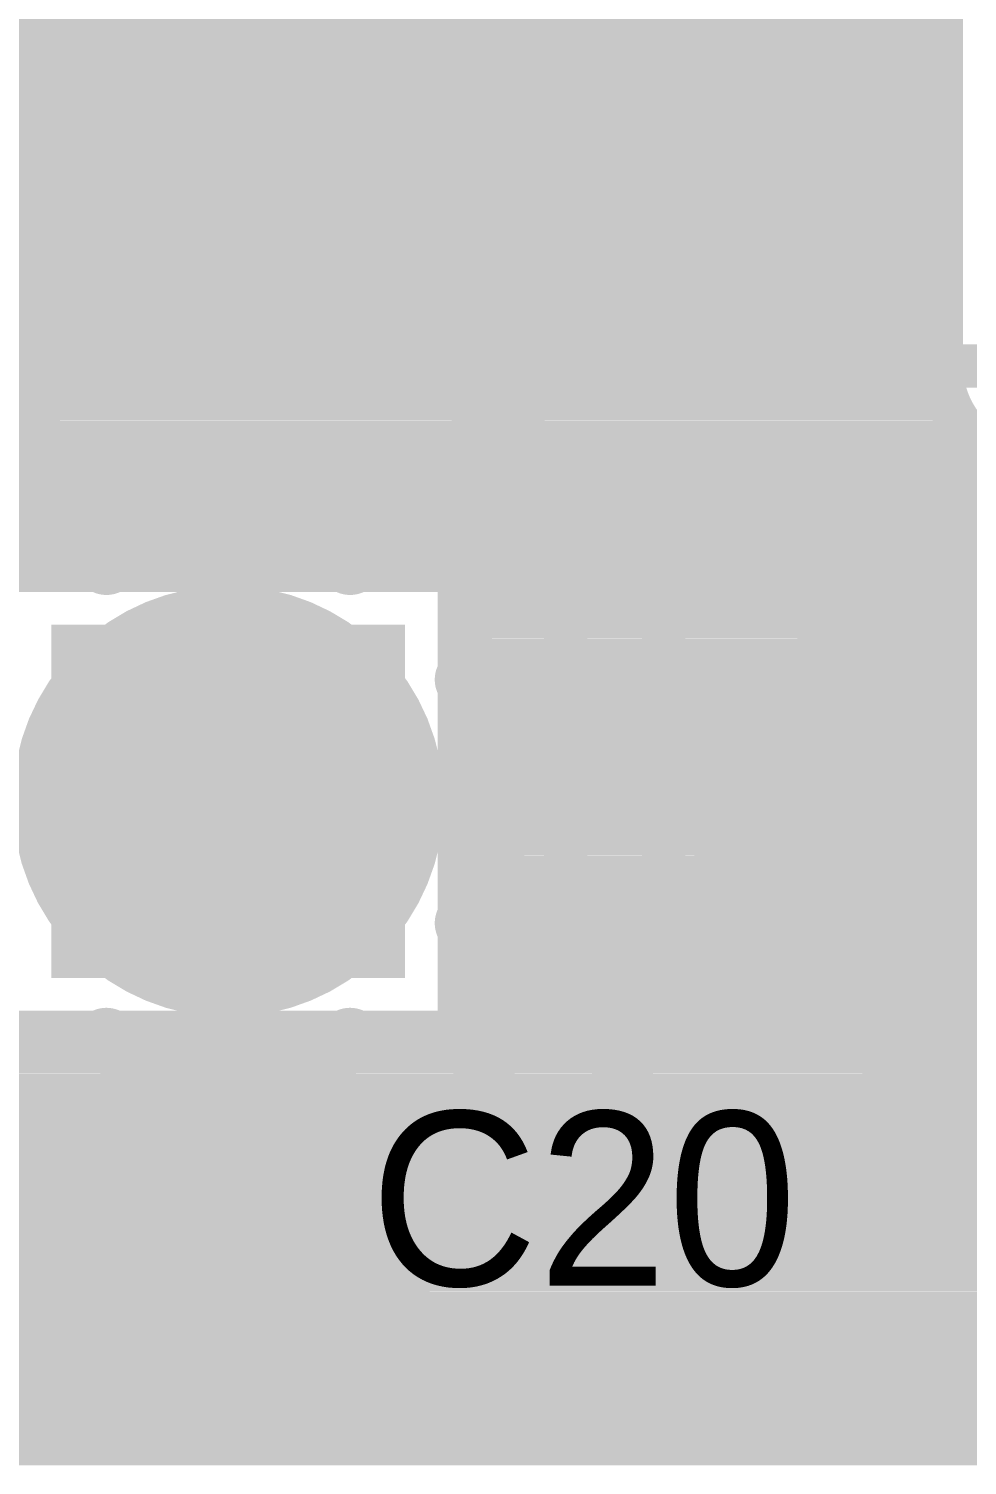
# Model space of a CAD drawing. Header units: millimetres. Extents: x 0.11 to 5.67, y 0.55 to 4.24.
# Drawn here: x 4.6145 to 4.7842, y 0.9557 to 1.2155 of the extents above; entities that cross this region are included whole.
import ezdxf

# ---------------------------------------------------------------- set-up
doc = ezdxf.new("R2010")
doc.units = ezdxf.units.MM
doc.header["$MEASUREMENT"] = 0
for name, color, linetype in [('BottomLayer', 5, 'Continuous'), ('BottomSolder', 6, 'Continuous'), ('InternalPlane1', 76, 'Continuous'), ('InternalPlane2', 16, 'Continuous'), ('MultiLayer', 9, 'Continuous'), ('PadHoleLayer', 156, 'Continuous'), ('TopLayer', 1, 'Continuous'), ('TopOverlay', 2, 'Continuous'), ('TopSolder', 216, 'Continuous')]:
    doc.layers.add(name, color=color, linetype=linetype)

# ---------------------------------------------------------------- blocks, each defined once
blk = doc.blocks.new('CC8X11_5_L_9')
at = {"layer": 'BottomLayer', "const_width": 0.03}
blk.add_lwpolyline([(0.1228, 0, 1), (0.1528, 0, 1)], format="xyb", close=True, dxfattribs=at)
at = {"layer": 'BottomLayer'}
blk.add_solid([(-0.03, -0.03), (0.03, -0.03), (-0.03, 0.03), (0.03, 0.03)], dxfattribs=at)
at = {"layer": 'BottomSolder', "const_width": 0.03197}
blk.add_lwpolyline([(0.12181, 0, 1), (0.15378, 0, 1)], format="xyb", close=True, dxfattribs=at)
at = {"layer": 'BottomSolder'}
blk.add_solid([(-0.03197, -0.03197), (0.03197, -0.03197), (-0.03197, 0.03197), (0.03197, 0.03197)], dxfattribs=at)
at = {"layer": 'InternalPlane1', "const_width": 0.01181}
for points in [[(0.11576, 0.04324, -0.240079), (0.15983, 0.04324)], [(0.09456, -0.02203, -0.240079), (0.09456, 0.02203)], [(0.15983, -0.04324, -0.240079), (0.11576, -0.04324)]]:
    blk.add_lwpolyline(points, format="xyb", dxfattribs=at)
at = {"layer": 'InternalPlane1'}
for points, const_width in [([(0.11281, 0.04324, 1), (0.11872, 0.04324, 1)], 0.00591), ([(-0.0195, 0, 1), (0.0195, 0, 1)], 0.039), ([(0.0916, 0.02203, 1), (0.09751, 0.02203, 1)], 0.00591), ([(0.0916, -0.02203, 1), (0.09751, -0.02203, 1)], 0.00591), ([(0.11281, -0.04324, 1), (0.11872, -0.04324, 1)], 0.00591)]:
    blk.add_lwpolyline(points, format="xyb", close=True, dxfattribs=dict(at, const_width=const_width))
at = {"layer": 'InternalPlane2', "const_width": 0.01181}
for points in [[(-0.02203, 0.04324, -0.240079), (0.02203, 0.04324)], [(0.04324, 0.02203, -0.240079), (0.04324, -0.02203)], [(0.02203, -0.04324, -0.240079), (-0.02203, -0.04324)]]:
    blk.add_lwpolyline(points, format="xyb", dxfattribs=at)
at = {"layer": 'InternalPlane2'}
for points, const_width in [([(-0.02498, 0.04324, 1), (-0.01908, 0.04324, 1)], 0.00591), ([(0.01908, 0.04324, 1), (0.02498, 0.04324, 1)], 0.00591), ([(0.1183, 0, 1), (0.1573, 0, 1)], 0.039), ([(0.04029, 0.02203, 1), (0.04619, 0.02203, 1)], 0.00591), ([(0.04029, -0.02203, 1), (0.04619, -0.02203, 1)], 0.00591), ([(-0.02498, -0.04324, 1), (-0.01908, -0.04324, 1)], 0.00591), ([(0.01908, -0.04324, 1), (0.02498, -0.04324, 1)], 0.00591)]:
    blk.add_lwpolyline(points, format="xyb", close=True, dxfattribs=dict(at, const_width=const_width))
at = {"layer": 'MultiLayer', "const_width": 0.03}
blk.add_lwpolyline([(0.1228, 0, 1), (0.1528, 0, 1)], format="xyb", close=True, dxfattribs=at)
at = {"layer": 'MultiLayer'}
blk.add_solid([(-0.03, -0.03), (0.03, -0.03), (-0.03, 0.03), (0.03, 0.03)], dxfattribs=at)
at = {"layer": 'PadHoleLayer', "const_width": 0.019}
for points in [[(-0.0095, 0, 1), (0.0095, 0, 1)], [(0.1283, 0, 1), (0.1473, 0, 1)]]:
    blk.add_lwpolyline(points, format="xyb", close=True, dxfattribs=at)
at = {"layer": 'TopLayer', "const_width": 0.03}
blk.add_lwpolyline([(0.1228, 0, 1), (0.1528, 0, 1)], format="xyb", close=True, dxfattribs=at)
at = {"layer": 'TopLayer'}
blk.add_solid([(-0.03, -0.03), (0.03, -0.03), (-0.03, 0.03), (0.03, 0.03)], dxfattribs=at)
at = {"layer": 'TopOverlay', "const_width": 0.00787}
blk.add_lwpolyline([(-0.09055, 0.07874), (0.22441, 0.07874)], dxfattribs=at)
at = {"layer": 'TopSolder', "const_width": 0.03197}
blk.add_lwpolyline([(0.12181, 0, 1), (0.15378, 0, 1)], format="xyb", close=True, dxfattribs=at)
at = {"layer": 'TopSolder'}
blk.add_solid([(-0.03197, -0.03197), (0.03197, -0.03197), (-0.03197, 0.03197), (0.03197, 0.03197)], dxfattribs=at)

msp = doc.modelspace()

# ---------------------------------------------------------------- linework, layer by layer
at = {"layer": 'BottomLayer', "const_width": 0.00787}
for points in [[(4.77953, 1.15453), (4.77953, 1.64961)], [(4.48425, 1.21948), (4.77953, 1.21948)], [(4.48425, 1.21161), (4.77953, 1.21161)], [(4.48425, 1.20374), (4.77953, 1.20374)], [(4.48381, 1.19586), (4.77953, 1.19586)], [(4.47974, 1.18799), (4.77953, 1.18799)], [(4.4719, 1.18011), (4.77953, 1.18011)], [(4.46403, 1.17224), (4.77953, 1.17224)], [(4.56988, 1.16437), (4.77953, 1.16437)], [(4.56988, 1.15649), (4.77953, 1.15649)], [(4.56988, 1.14862), (4.61971, 1.14862)], [(4.62008, 1.14862), (4.69094, 1.14862)], [(4.69132, 1.14862), (4.78054, 1.14862)], [(4.70347, 1.14343), (4.72414, 1.12276)], [(4.78472, 1.142), (4.95204, 0.97468)], [(4.70616, 1.14074), (4.78597, 1.14074)], [(4.71404, 1.13287), (4.79385, 1.13287)], [(4.59055, 1.10138), (4.62008, 1.13091)], [(4.62008, 1.13091), (4.69094, 1.13091)], [(4.69094, 1.13091), (4.71161, 1.11024)], [(4.61417, 1.125), (4.69685, 1.125)], [(4.72191, 1.125), (4.80172, 1.125)], [(4.60878, 1.1176), (4.6924, 1.1176)], [(4.6924, 1.03398), (4.6924, 1.1176)], [(4.6924, 1.11712), (4.70473, 1.11712)], [(4.72794, 1.11712), (4.78209, 1.11712)], [(4.65059, 1.07579), (4.65059, 1.11366)], [(4.6924, 1.10925), (4.71161, 1.10925)], [(4.71161, 1.04134), (4.71161, 1.11024)], [(4.72933, 1.04134), (4.72933, 1.11024)], [(4.72933, 1.10925), (4.76332, 1.10925)], [(4.6924, 1.10137), (4.71161, 1.10137)], [(4.72933, 1.10137), (4.75532, 1.10137)], [(4.6924, 1.0935), (4.71161, 1.0935)], [(4.72933, 1.0935), (4.75051, 1.0935)], [(4.6924, 1.08563), (4.71161, 1.08563)], [(4.72933, 1.08563), (4.74775, 1.08563)], [(4.6924, 1.07775), (4.71161, 1.07775)], [(4.72933, 1.07775), (4.74662, 1.07775)], [(4.61272, 1.07579), (4.65059, 1.07579)], [(4.65059, 1.03791), (4.65059, 1.07579)], [(4.65059, 1.07579), (4.68846, 1.07579)], [(4.75051, 1.07579), (4.78839, 1.07579)], [(4.6924, 1.06988), (4.71161, 1.06988)], [(4.72933, 1.06988), (4.74699, 1.06988)], [(4.6924, 1.062), (4.71161, 1.062)], [(4.72933, 1.062), (4.74891, 1.062)], [(4.6924, 1.05413), (4.71161, 1.05413)], [(4.72933, 1.05413), (4.75262, 1.05413)], [(4.6924, 1.04626), (4.71161, 1.04626)], [(4.72933, 1.04626), (4.75879, 1.04626)], [(4.67618, 1.00591), (4.71161, 1.04134)], [(4.6924, 1.03838), (4.70866, 1.03838)], [(4.72908, 1.03838), (4.7697, 1.03838)], [(4.60878, 1.03398), (4.6924, 1.03398)], [(4.42323, 1.03051), (4.70078, 1.03051)], [(4.72563, 1.03051), (4.89621, 1.03051)], [(4.68871, 0.99338), (4.72414, 1.02881)], [(4.42717, 1.02263), (4.69291, 1.02263)], [(4.71796, 1.02263), (4.90408, 1.02263)], [(4.43504, 1.01476), (4.68504, 1.01476)], [(4.71009, 1.01476), (4.91196, 1.01476)], [(4.44292, 1.00689), (4.67716, 1.00689)], [(4.70222, 1.00689), (4.91983, 1.00689)], [(4.4439, 1.00591), (4.67618, 1.00591)], [(4.69434, 0.99901), (4.9277, 0.99901)], [(4.68597, 0.99114), (4.93558, 0.99114)], [(4.4439, 0.98819), (4.67618, 0.98819)], [(4.32035, 0.98326), (4.94345, 0.98326)], [(4.32035, 0.97539), (4.95133, 0.97539)], [(4.32035, 0.96752), (5.40945, 0.96752)], [(4.24951, 0.95964), (5.40945, 0.95964)]]:
    msp.add_lwpolyline(points, dxfattribs=at)
at = {"layer": 'BottomLayer'}
for points, const_width in [([(4.77756, 1.21948, 1), (4.7815, 1.21948, 1)], 0.00394), ([(4.77756, 1.21161, 1), (4.7815, 1.21161, 1)], 0.00394), ([(4.77756, 1.20374, 1), (4.7815, 1.20374, 1)], 0.00394), ([(4.77756, 1.19586, 1), (4.7815, 1.19586, 1)], 0.00394), ([(4.77756, 1.18799, 1), (4.7815, 1.18799, 1)], 0.00394), ([(4.77756, 1.18011, 1), (4.7815, 1.18011, 1)], 0.00394), ([(4.77756, 1.17224, 1), (4.7815, 1.17224, 1)], 0.00394), ([(4.77756, 1.16437, 1), (4.7815, 1.16437, 1)], 0.00394), ([(4.77756, 1.15649, 1), (4.7815, 1.15649, 1)], 0.00394), ([(4.77756, 1.15453, 1), (4.7815, 1.15453, 1)], 0.00394), ([(4.77756, 1.15453, 1), (4.7815, 1.15453, 1)], 0.00394), ([(4.77756, 1.15453, 1), (4.7815, 1.15453, 1)], 0.00394), ([(4.61774, 1.14862, 1), (4.62168, 1.14862, 1)], 0.00394), ([(4.61811, 1.14862, 1), (4.62205, 1.14862, 1)], 0.00394), ([(4.61811, 1.14862, 1), (4.62205, 1.14862, 1)], 0.00394), ([(4.61811, 1.14862, 1), (4.62205, 1.14862, 1)], 0.00394), ([(4.68898, 1.14862, 1), (4.69291, 1.14862, 1)], 0.00394), ([(4.68898, 1.14862, 1), (4.69291, 1.14862, 1)], 0.00394), ([(4.68898, 1.14862, 1), (4.69291, 1.14862, 1)], 0.00394), ([(4.68935, 1.14862, 1), (4.69329, 1.14862, 1)], 0.00394), ([(4.77857, 1.14862, 1), (4.78251, 1.14862, 1)], 0.00394), ([(4.7015, 1.14343, 1), (4.70544, 1.14343, 1)], 0.00394), ([(4.7015, 1.14343, 1), (4.70544, 1.14343, 1)], 0.00394), ([(4.7015, 1.14343, 1), (4.70544, 1.14343, 1)], 0.00394), ([(4.78275, 1.142, 1), (4.78669, 1.142, 1)], 0.00394), ([(4.78275, 1.142, 1), (4.78669, 1.142, 1)], 0.00394), ([(4.78275, 1.142, 1), (4.78669, 1.142, 1)], 0.00394), ([(4.70419, 1.14074, 1), (4.70813, 1.14074, 1)], 0.00394), ([(4.784, 1.14074, 1), (4.78794, 1.14074, 1)], 0.00394), ([(4.71207, 1.13287, 1), (4.716, 1.13287, 1)], 0.00394), ([(4.61811, 1.13091, 1), (4.62205, 1.13091, 1)], 0.00394), ([(4.61811, 1.13091, 1), (4.62205, 1.13091, 1)], 0.00394), ([(4.68898, 1.13091, 1), (4.69291, 1.13091, 1)], 0.00394), ([(4.68898, 1.13091, 1), (4.69291, 1.13091, 1)], 0.00394), ([(4.6122, 1.125, 1), (4.61614, 1.125, 1)], 0.00394), ([(4.69489, 1.125, 1), (4.69882, 1.125, 1)], 0.00394), ([(4.71994, 1.125, 1), (4.72388, 1.125, 1)], 0.00394), ([(4.72217, 1.12276, 1), (4.72611, 1.12276, 1)], 0.00394), ([(4.72217, 1.12276, 1), (4.72611, 1.12276, 1)], 0.00394), ([(4.72217, 1.12276, 1), (4.72611, 1.12276, 1)], 0.00394), ([(4.69043, 1.1176, 1), (4.69437, 1.1176, 1)], 0.00394), ([(4.69043, 1.1176, 1), (4.69437, 1.1176, 1)], 0.00394), ([(4.69043, 1.11712, 1), (4.69437, 1.11712, 1)], 0.00394), ([(4.70276, 1.11712, 1), (4.7067, 1.11712, 1)], 0.00394), ([(4.72597, 1.11712, 1), (4.72991, 1.11712, 1)], 0.00394), ([(4.8302, 1.07579, 1), (4.74657, 1.07579, 1)], 0.00787), ([(4.78012, 1.11712, 1), (4.78406, 1.11712, 1)], 0.00394), ([(4.64862, 1.11366, 1), (4.65256, 1.11366, 1)], 0.00394), ([(4.69043, 1.10925, 1), (4.69437, 1.10925, 1)], 0.00394), ([(4.70965, 1.11024, 1), (4.71358, 1.11024, 1)], 0.00394), ([(4.70965, 1.11024, 1), (4.71358, 1.11024, 1)], 0.00394), ([(4.70965, 1.10925, 1), (4.71358, 1.10925, 1)], 0.00394), ([(4.72736, 1.11024, 1), (4.7313, 1.11024, 1)], 0.00394), ([(4.72736, 1.11024, 1), (4.7313, 1.11024, 1)], 0.00394), ([(4.72736, 1.11024, 1), (4.7313, 1.11024, 1)], 0.00394), ([(4.72736, 1.10925, 1), (4.7313, 1.10925, 1)], 0.00394), ([(4.76135, 1.10925, 1), (4.76528, 1.10925, 1)], 0.00394), ([(4.69043, 1.10137, 1), (4.69437, 1.10137, 1)], 0.00394), ([(4.70965, 1.10137, 1), (4.71358, 1.10137, 1)], 0.00394), ([(4.72736, 1.10137, 1), (4.7313, 1.10137, 1)], 0.00394), ([(4.75335, 1.10137, 1), (4.75729, 1.10137, 1)], 0.00394), ([(4.69043, 1.0935, 1), (4.69437, 1.0935, 1)], 0.00394), ([(4.70965, 1.0935, 1), (4.71358, 1.0935, 1)], 0.00394), ([(4.72736, 1.0935, 1), (4.7313, 1.0935, 1)], 0.00394), ([(4.74854, 1.0935, 1), (4.75248, 1.0935, 1)], 0.00394), ([(4.69043, 1.08563, 1), (4.69437, 1.08563, 1)], 0.00394), ([(4.70965, 1.08563, 1), (4.71358, 1.08563, 1)], 0.00394), ([(4.72736, 1.08563, 1), (4.7313, 1.08563, 1)], 0.00394), ([(4.74578, 1.08563, 1), (4.74972, 1.08563, 1)], 0.00394), ([(4.69043, 1.07775, 1), (4.69437, 1.07775, 1)], 0.00394), ([(4.70965, 1.07775, 1), (4.71358, 1.07775, 1)], 0.00394), ([(4.72736, 1.07775, 1), (4.7313, 1.07775, 1)], 0.00394), ([(4.74465, 1.07775, 1), (4.74859, 1.07775, 1)], 0.00394), ([(4.61075, 1.07579, 1), (4.61468, 1.07579, 1)], 0.00394), ([(4.64862, 1.07579, 1), (4.65256, 1.07579, 1)], 0.00394), ([(4.64862, 1.07579, 1), (4.65256, 1.07579, 1)], 0.00394), ([(4.64862, 1.07579, 1), (4.65256, 1.07579, 1)], 0.00394), ([(4.64862, 1.07579, 1), (4.65256, 1.07579, 1)], 0.00394), ([(4.6865, 1.07579, 1), (4.69043, 1.07579, 1)], 0.00394), ([(4.74461, 1.07579, 1), (4.74854, 1.07579, 1)], 0.00394), ([(4.74854, 1.07579, 1), (4.75248, 1.07579, 1)], 0.00394), ([(4.69043, 1.06988, 1), (4.69437, 1.06988, 1)], 0.00394), ([(4.70965, 1.06988, 1), (4.71358, 1.06988, 1)], 0.00394), ([(4.72736, 1.06988, 1), (4.7313, 1.06988, 1)], 0.00394), ([(4.74503, 1.06988, 1), (4.74896, 1.06988, 1)], 0.00394), ([(4.69043, 1.062, 1), (4.69437, 1.062, 1)], 0.00394), ([(4.70965, 1.062, 1), (4.71358, 1.062, 1)], 0.00394), ([(4.72736, 1.062, 1), (4.7313, 1.062, 1)], 0.00394), ([(4.74694, 1.062, 1), (4.75088, 1.062, 1)], 0.00394), ([(4.69043, 1.05413, 1), (4.69437, 1.05413, 1)], 0.00394), ([(4.70965, 1.05413, 1), (4.71358, 1.05413, 1)], 0.00394), ([(4.72736, 1.05413, 1), (4.7313, 1.05413, 1)], 0.00394), ([(4.75065, 1.05413, 1), (4.75459, 1.05413, 1)], 0.00394), ([(4.69043, 1.04626, 1), (4.69437, 1.04626, 1)], 0.00394), ([(4.70965, 1.04626, 1), (4.71358, 1.04626, 1)], 0.00394), ([(4.72736, 1.04626, 1), (4.7313, 1.04626, 1)], 0.00394), ([(4.75682, 1.04626, 1), (4.76076, 1.04626, 1)], 0.00394), ([(4.70965, 1.04134, 1), (4.71358, 1.04134, 1)], 0.00394), ([(4.70965, 1.04134, 1), (4.71358, 1.04134, 1)], 0.00394), ([(4.72736, 1.04134, 1), (4.7313, 1.04134, 1)], 0.00394), ([(4.72736, 1.04134, 1), (4.7313, 1.04134, 1)], 0.00394), ([(4.72736, 1.04134, 1), (4.7313, 1.04134, 1)], 0.00394), ([(4.69043, 1.03838, 1), (4.69437, 1.03838, 1)], 0.00394), ([(4.70669, 1.03838, 1), (4.71063, 1.03838, 1)], 0.00394), ([(4.72711, 1.03838, 1), (4.73105, 1.03838, 1)], 0.00394), ([(4.76774, 1.03838, 1), (4.77167, 1.03838, 1)], 0.00394), ([(4.64862, 1.03791, 1), (4.65256, 1.03791, 1)], 0.00394), ([(4.69043, 1.03398, 1), (4.69437, 1.03398, 1)], 0.00394), ([(4.69043, 1.03398, 1), (4.69437, 1.03398, 1)], 0.00394), ([(4.69882, 1.03051, 1), (4.70275, 1.03051, 1)], 0.00394), ([(4.72367, 1.03051, 1), (4.7276, 1.03051, 1)], 0.00394), ([(4.72217, 1.02881, 1), (4.72611, 1.02881, 1)], 0.00394), ([(4.72217, 1.02881, 1), (4.72611, 1.02881, 1)], 0.00394), ([(4.72217, 1.02881, 1), (4.72611, 1.02881, 1)], 0.00394), ([(4.69094, 1.02263, 1), (4.69488, 1.02263, 1)], 0.00394), ([(4.716, 1.02263, 1), (4.71993, 1.02263, 1)], 0.00394), ([(4.68307, 1.01476, 1), (4.687, 1.01476, 1)], 0.00394), ([(4.70812, 1.01476, 1), (4.71206, 1.01476, 1)], 0.00394), ([(4.67519, 1.00689, 1), (4.67913, 1.00689, 1)], 0.00394), ([(4.70025, 1.00689, 1), (4.70419, 1.00689, 1)], 0.00394), ([(4.67421, 1.00591, 1), (4.67815, 1.00591, 1)], 0.00394), ([(4.67421, 1.00591, 1), (4.67815, 1.00591, 1)], 0.00394), ([(4.69237, 0.99901, 1), (4.69631, 0.99901, 1)], 0.00394), ([(4.68674, 0.99338, 1), (4.69068, 0.99338, 1)], 0.00394), ([(4.68674, 0.99338, 1), (4.69068, 0.99338, 1)], 0.00394), ([(4.68674, 0.99338, 1), (4.69068, 0.99338, 1)], 0.00394), ([(4.684, 0.99114, 1), (4.68794, 0.99114, 1)], 0.00394), ([(4.67421, 0.98819, 1), (4.67815, 0.98819, 1)], 0.00394), ([(4.67421, 0.98819, 1), (4.67815, 0.98819, 1)], 0.00394), ([(4.67421, 0.98819, 1), (4.67815, 0.98819, 1)], 0.00394)]:
    msp.add_lwpolyline(points, format="xyb", close=True, dxfattribs=dict(at, const_width=const_width))
at = {"layer": 'BottomLayer', "const_width": 0.00787}
for points in [[(4.78472, 1.142, -0.198912), (4.77953, 1.15453)], [(4.78472, 1.142, -0.198912), (4.77953, 1.15453)], [(4.60755, 1.14343, -0.198912), (4.62008, 1.14862)], [(4.60755, 1.14343, -0.198912), (4.62008, 1.14862)], [(4.69094, 1.14862, -0.198912), (4.70347, 1.14343)], [(4.69094, 1.14862, -0.198912), (4.70347, 1.14343)], [(4.72414, 1.12276, -0.198912), (4.72933, 1.11024)], [(4.72414, 1.12276, -0.198912), (4.72933, 1.11024)], [(4.72933, 1.04134, -0.198912), (4.72414, 1.02881)], [(4.72933, 1.04134, -0.198912), (4.72414, 1.02881)], [(4.68871, 0.99338, -0.198912), (4.67618, 0.98819)], [(4.68871, 0.99338, -0.198912), (4.67618, 0.98819)]]:
    msp.add_lwpolyline(points, format="xyb", dxfattribs=at)
at = {"layer": 'TopLayer', "const_width": 0.00787}
for points in [[(4.77953, 1.15453), (4.77953, 1.64961)], [(4.34567, 1.21948), (4.77953, 1.21948)], [(4.3378, 1.21161), (4.77953, 1.21161)], [(4.32992, 1.20374), (4.77953, 1.20374)], [(4.32205, 1.19586), (4.77953, 1.19586)], [(4.31418, 1.18799), (4.77953, 1.18799)], [(4.3063, 1.18011), (4.77953, 1.18011)], [(4.31169, 1.17224), (4.77953, 1.17224)], [(4.31688, 1.16437), (4.77953, 1.16437)], [(4.32475, 1.15649), (4.77953, 1.15649)], [(4.33262, 1.14862), (4.78054, 1.14862)], [(4.78472, 1.142), (4.95204, 0.97468)], [(4.3405, 1.14074), (4.78597, 1.14074)], [(4.466, 1.13287), (4.79385, 1.13287)], [(4.48402, 1.125), (4.80172, 1.125)], [(4.60681, 1.11957), (4.69437, 1.11957)], [(4.69437, 1.03201), (4.69437, 1.11957)], [(4.69437, 1.11712), (4.78209, 1.11712)], [(4.69437, 1.10925), (4.76332, 1.10925)], [(4.69437, 1.10137), (4.75532, 1.10137)], [(4.69437, 1.0935), (4.75051, 1.0935)], [(4.69437, 1.08563), (4.74775, 1.08563)], [(4.69437, 1.07775), (4.74662, 1.07775)], [(4.75051, 1.07579), (4.78839, 1.07579)], [(4.69437, 1.06988), (4.74699, 1.06988)], [(4.69437, 1.062), (4.74891, 1.062)], [(4.69437, 1.05413), (4.75262, 1.05413)], [(4.69437, 1.04626), (4.75879, 1.04626)], [(4.69437, 1.03838), (4.7697, 1.03838)], [(4.09829, 1.03051), (4.89621, 1.03051)], [(4.60681, 1.03201), (4.69437, 1.03201)], [(4.09154, 1.02263), (4.90408, 1.02263)], [(4.09154, 1.01476), (4.91196, 1.01476)], [(4.09154, 1.00689), (4.91983, 1.00689)], [(4.09154, 0.99901), (4.9277, 0.99901)], [(4.09154, 0.99114), (4.93558, 0.99114)], [(4.09154, 0.98326), (4.94345, 0.98326)], [(4.09154, 0.97539), (4.95133, 0.97539)], [(4.09154, 0.96752), (5.40945, 0.96752)], [(4.09154, 0.95964), (5.40945, 0.95964)]]:
    msp.add_lwpolyline(points, dxfattribs=at)
at = {"layer": 'TopLayer'}
for points, const_width in [([(4.77756, 1.21948, 1), (4.7815, 1.21948, 1)], 0.00394), ([(4.77756, 1.21161, 1), (4.7815, 1.21161, 1)], 0.00394), ([(4.77756, 1.20374, 1), (4.7815, 1.20374, 1)], 0.00394), ([(4.77756, 1.19586, 1), (4.7815, 1.19586, 1)], 0.00394), ([(4.77756, 1.18799, 1), (4.7815, 1.18799, 1)], 0.00394), ([(4.77756, 1.18011, 1), (4.7815, 1.18011, 1)], 0.00394), ([(4.77756, 1.17224, 1), (4.7815, 1.17224, 1)], 0.00394), ([(4.77756, 1.16437, 1), (4.7815, 1.16437, 1)], 0.00394), ([(4.77756, 1.15649, 1), (4.7815, 1.15649, 1)], 0.00394), ([(4.77756, 1.15453, 1), (4.7815, 1.15453, 1)], 0.00394), ([(4.77756, 1.15453, 1), (4.7815, 1.15453, 1)], 0.00394), ([(4.77756, 1.15453, 1), (4.7815, 1.15453, 1)], 0.00394), ([(4.77857, 1.14862, 1), (4.78251, 1.14862, 1)], 0.00394), ([(4.78275, 1.142, 1), (4.78669, 1.142, 1)], 0.00394), ([(4.78275, 1.142, 1), (4.78669, 1.142, 1)], 0.00394), ([(4.78275, 1.142, 1), (4.78669, 1.142, 1)], 0.00394), ([(4.784, 1.14074, 1), (4.78794, 1.14074, 1)], 0.00394), ([(4.6924, 1.11957, 1), (4.69634, 1.11957, 1)], 0.00394), ([(4.6924, 1.11957, 1), (4.69634, 1.11957, 1)], 0.00394), ([(4.6924, 1.11712, 1), (4.69634, 1.11712, 1)], 0.00394), ([(4.8302, 1.07579, 1), (4.74657, 1.07579, 1)], 0.00787), ([(4.78012, 1.11712, 1), (4.78406, 1.11712, 1)], 0.00394), ([(4.6924, 1.10925, 1), (4.69634, 1.10925, 1)], 0.00394), ([(4.76135, 1.10925, 1), (4.76528, 1.10925, 1)], 0.00394), ([(4.6924, 1.10137, 1), (4.69634, 1.10137, 1)], 0.00394), ([(4.75335, 1.10137, 1), (4.75729, 1.10137, 1)], 0.00394), ([(4.6924, 1.0935, 1), (4.69634, 1.0935, 1)], 0.00394), ([(4.74854, 1.0935, 1), (4.75248, 1.0935, 1)], 0.00394), ([(4.6924, 1.08563, 1), (4.69634, 1.08563, 1)], 0.00394), ([(4.74578, 1.08563, 1), (4.74972, 1.08563, 1)], 0.00394), ([(4.6924, 1.07775, 1), (4.69634, 1.07775, 1)], 0.00394), ([(4.74465, 1.07775, 1), (4.74859, 1.07775, 1)], 0.00394), ([(4.74461, 1.07579, 1), (4.74854, 1.07579, 1)], 0.00394), ([(4.74854, 1.07579, 1), (4.75248, 1.07579, 1)], 0.00394), ([(4.6924, 1.06988, 1), (4.69634, 1.06988, 1)], 0.00394), ([(4.74503, 1.06988, 1), (4.74896, 1.06988, 1)], 0.00394), ([(4.6924, 1.062, 1), (4.69634, 1.062, 1)], 0.00394), ([(4.74694, 1.062, 1), (4.75088, 1.062, 1)], 0.00394), ([(4.6924, 1.05413, 1), (4.69634, 1.05413, 1)], 0.00394), ([(4.75065, 1.05413, 1), (4.75459, 1.05413, 1)], 0.00394), ([(4.6924, 1.04626, 1), (4.69634, 1.04626, 1)], 0.00394), ([(4.75682, 1.04626, 1), (4.76076, 1.04626, 1)], 0.00394), ([(4.6924, 1.03838, 1), (4.69634, 1.03838, 1)], 0.00394), ([(4.76774, 1.03838, 1), (4.77167, 1.03838, 1)], 0.00394), ([(4.6924, 1.03201, 1), (4.69634, 1.03201, 1)], 0.00394), ([(4.6924, 1.03201, 1), (4.69634, 1.03201, 1)], 0.00394)]:
    msp.add_lwpolyline(points, format="xyb", close=True, dxfattribs=dict(at, const_width=const_width))
at = {"layer": 'TopLayer', "const_width": 0.00787}
msp.add_lwpolyline([(4.78472, 1.142, -0.198912), (4.77953, 1.15453)], format="xyb", dxfattribs=at)
msp.add_lwpolyline([(4.78472, 1.142, -0.198912), (4.77953, 1.15453)], format="xyb", dxfattribs=at)

# ---------------------------------------------------------------- block references
msp.add_blockref('CC8X11_5_L_9', (4.65059, 1.07579))

# ---------------------------------------------------------------- texts
at = {"layer": 'TopOverlay'}
msp.add_text('C20', height=0.031496, dxfattribs=at).set_placement((4.67618, 0.98819))

doc.saveas('drawing.dxf')
